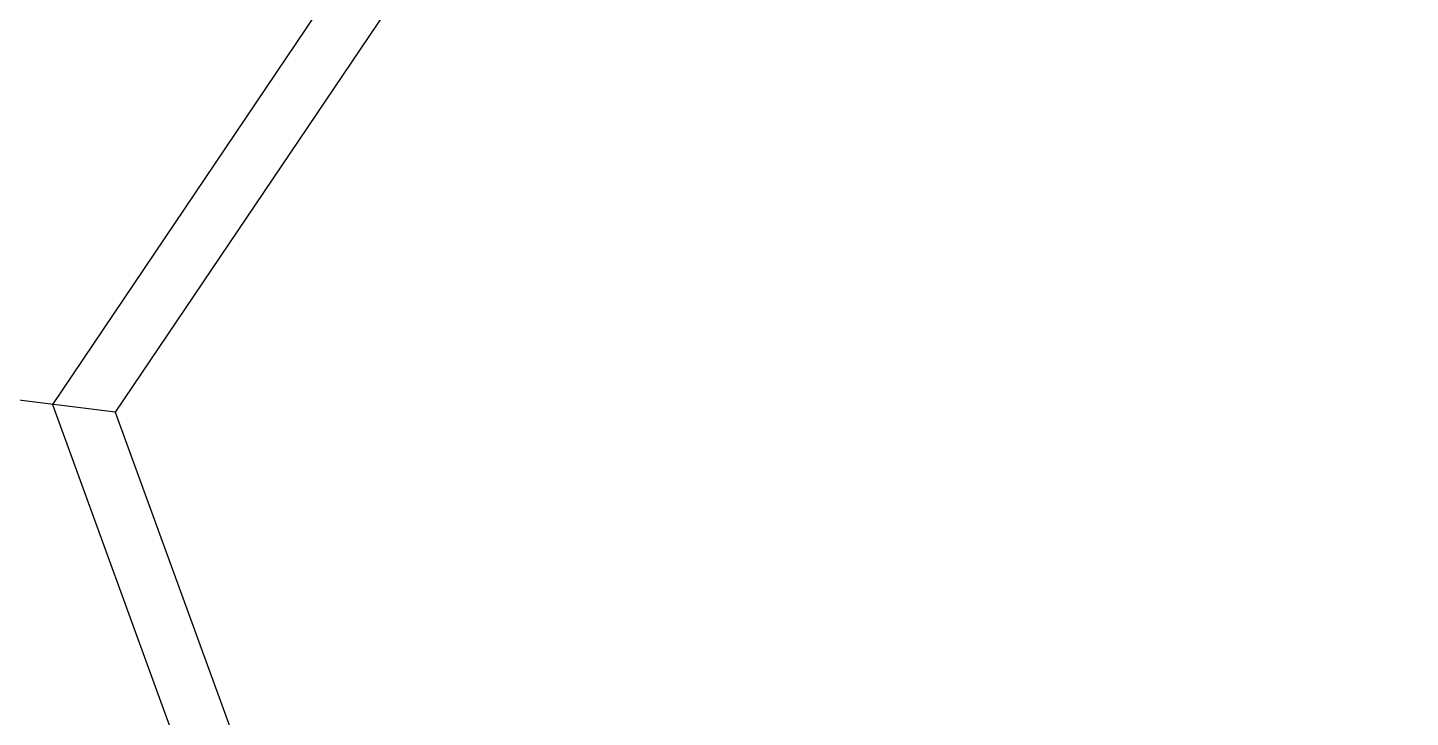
# Model space of a CAD drawing. Header units: metres. Extents: x 2681481 to 2682537, y 1228589 to 1229401.
# Drawn here: x 2681852.5278 to 2681852.9686, y 1228895.4429 to 1228895.6628 of the extents above; entities that cross this region are included whole.
import ezdxf

# ---------------------------------------------------------------- set-up
doc = ezdxf.new("R2010")
doc.units = ezdxf.units.M
doc.linetypes.add('AUSGEZOGEN', pattern=[0])
doc.layers.add('Standard', color=7, linetype='AUSGEZOGEN', lineweight=25)

msp = doc.modelspace()

# ---------------------------------------------------------------- linework, layer by layer
at = {"layer": 'Standard', "color": 252, "linetype": 'AUSGEZOGEN', "lineweight": 25, "transparency": 33554687}
for p, q in [((2681865.91658, 1228915.38623), (2681852.5357, 1228895.54271)), ((2681865.93048, 1228915.37465), (2681852.55576, 1228895.54025)), ((2681852.55576, 1228895.54025), (2681852.24382, 1228895.57848)), ((2681852.5357, 1228895.54271), (2681852.94052, 1228894.43167)), ((2681852.55576, 1228895.54025), (2681852.95219, 1228894.45223))]:
    msp.add_line(p, q, dxfattribs=at)

doc.saveas('drawing.dxf')
